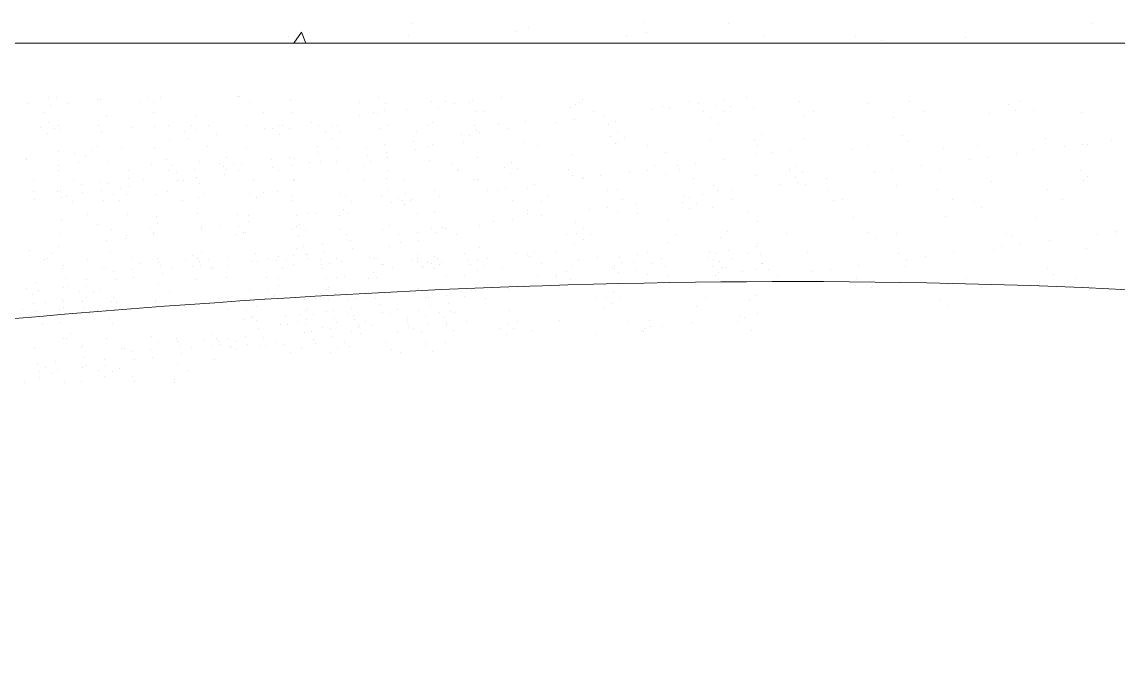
# Model space of a CAD drawing. Header units: millimetres. Extents: x 3165 to 3759, y 1184 to 1604.
# Drawn here: x 3398.62 to 3429.65, y 1367.19 to 1385.47 of the extents above; entities that cross this region are included whole.
import ezdxf

# ---------------------------------------------------------------- set-up
doc = ezdxf.new("R2010")
doc.units = ezdxf.units.MM
doc.layers.add('1', color=1, linetype='Continuous', lineweight=18, true_color=0xff0000)
doc.layers.add('2', color=2, linetype='Continuous', lineweight=18, true_color=0xffff00)

msp = doc.modelspace()

# ---------------------------------------------------------------- linework, layer by layer
at = {"layer": '1'}
for p, q in [((3409.639, 1385.418), (3409.639, 1385.418)), ((3409.639, 1385.418), (3409.639, 1385.418)), ((3412.968, 1385.296), (3412.968, 1385.296)), ((3412.968, 1385.296), (3412.968, 1385.296)), ((3416.247, 1385.463), (3416.247, 1385.463)), ((3416.247, 1385.463), (3416.247, 1385.463)), ((3418.628, 1385.415), (3418.628, 1385.415)), ((3428.91, 1385.434), (3428.91, 1385.434)), ((3428.91, 1385.434), (3428.91, 1385.434)), ((3406.156, 1385.042), (3406.156, 1385.042)), ((3406.156, 1385.042), (3406.156, 1385.042)), ((3406.534, 1385.18), (3406.321, 1384.864)), ((3406.534, 1385.18), (3406.321, 1384.864)), ((3406.534, 1385.18), (3406.656, 1384.864)), ((3406.534, 1385.18), (3406.656, 1384.864)), ((3409.551, 1385.08), (3409.551, 1385.08)), ((3409.551, 1385.08), (3409.551, 1385.08)), ((3412.609, 1385.204), (3412.609, 1385.204)), ((3412.609, 1385.204), (3412.609, 1385.204)), ((3415.737, 1385.087), (3415.737, 1385.087)), ((3415.737, 1385.087), (3415.737, 1385.087)), ((3416.297, 1385.174), (3416.297, 1385.174)), ((3416.297, 1385.174), (3416.297, 1385.174)), ((3419.626, 1385.053), (3419.626, 1385.053)), ((3419.626, 1385.053), (3419.626, 1385.053)), ((3422.214, 1385.05), (3422.214, 1385.05)), ((3422.214, 1385.05), (3422.214, 1385.05)), ((3422.955, 1384.931), (3422.955, 1384.931)), ((3422.955, 1384.931), (3422.955, 1384.931)), ((3425.324, 1385.025), (3425.324, 1385.025)), ((3379.36, 1384.864), (3444.942, 1384.864)), ((3379.36, 1384.864), (3480.84, 1384.864))]:
    msp.add_line(p, q, dxfattribs=at)
at = {"layer": '2'}
for p, q in [((3404.722, 1383.349), (3404.722, 1383.349)), ((3404.769, 1383.347), (3404.769, 1383.347)), ((3398.82, 1383.166), (3398.82, 1383.166)), ((3399.371, 1383.318), (3399.371, 1383.318)), ((3399.419, 1383.092), (3399.419, 1383.092)), ((3399.594, 1383.326), (3399.594, 1383.326)), ((3399.94, 1383.161), (3399.94, 1383.161)), ((3400.753, 1383.268), (3400.753, 1383.268)), ((3400.845, 1383.269), (3400.845, 1383.269)), ((3401.935, 1383.172), (3401.935, 1383.172)), ((3402.166, 1383.34), (3402.166, 1383.34)), ((3402.35, 1383.171), (3402.35, 1383.171)), ((3402.549, 1383.323), (3402.549, 1383.323)), ((3405.049, 1383.178), (3405.049, 1383.178)), ((3406.226, 1383.252), (3406.226, 1383.252)), ((3408.163, 1383.183), (3408.163, 1383.183)), ((3408.723, 1383.315), (3408.723, 1383.315)), ((3408.907, 1383.146), (3408.907, 1383.146)), ((3410.228, 1383.217), (3410.228, 1383.217)), ((3410.412, 1383.049), (3410.412, 1383.049)), ((3410.611, 1383.2), (3410.611, 1383.2)), ((3410.864, 1383.16), (3410.864, 1383.16)), ((3411.277, 1383.189), (3411.277, 1383.189)), ((3411.384, 1383.228), (3411.384, 1383.228)), ((3412.197, 1383.335), (3412.197, 1383.335)), ((3414.288, 1383.129), (3414.288, 1383.129)), ((3414.391, 1383.194), (3414.391, 1383.194)), ((3414.487, 1383.281), (3414.487, 1383.281)), ((3416.767, 1383.064), (3416.767, 1383.064)), ((3416.964, 1383.045), (3416.964, 1383.045)), ((3417.505, 1383.2), (3417.505, 1383.2)), ((3417.777, 1383.152), (3417.777, 1383.152)), ((3418.289, 1383.095), (3418.289, 1383.095)), ((3418.488, 1383.247), (3418.488, 1383.247)), ((3418.673, 1383.078), (3418.673, 1383.078)), ((3419.135, 1383.331), (3419.135, 1383.331)), ((3419.325, 1383.051), (3419.325, 1383.051)), ((3420.619, 1383.206), (3420.619, 1383.206)), ((3422.549, 1383.158), (3422.549, 1383.158)), ((3423.734, 1383.211), (3423.734, 1383.211)), ((3426.55, 1383.124), (3426.55, 1383.124)), ((3426.848, 1383.217), (3426.848, 1383.217)), ((3399.242, 1382.898), (3399.242, 1382.898)), ((3401.014, 1382.827), (3401.014, 1382.827)), ((3402.356, 1382.903), (3402.356, 1382.903)), ((3403.572, 1382.815), (3403.572, 1382.815)), ((3405.47, 1382.909), (3405.47, 1382.909)), ((3406.273, 1382.912), (3406.273, 1382.912)), ((3408.172, 1382.805), (3408.172, 1382.805)), ((3408.585, 1382.915), (3408.585, 1382.915)), ((3408.693, 1382.874), (3408.693, 1382.874)), ((3408.89, 1382.945), (3408.89, 1382.945)), ((3409.506, 1382.981), (3409.506, 1382.981)), ((3411.448, 1382.933), (3411.448, 1382.933)), ((3411.699, 1382.92), (3411.699, 1382.92)), ((3414.149, 1383.03), (3414.149, 1383.03)), ((3414.813, 1382.926), (3414.813, 1382.926)), ((3415.085, 1382.798), (3415.085, 1382.798)), ((3416.444, 1382.976), (3416.444, 1382.976)), ((3417.927, 1382.932), (3417.927, 1382.932)), ((3418.125, 1382.746), (3418.125, 1382.746)), ((3418.474, 1382.926), (3418.474, 1382.926)), ((3420.743, 1382.779), (3420.743, 1382.779)), ((3421.041, 1382.937), (3421.041, 1382.937)), ((3423.301, 1382.767), (3423.301, 1382.767)), ((3424.155, 1382.943), (3424.155, 1382.943)), ((3426.002, 1382.864), (3426.002, 1382.864)), ((3426.735, 1382.955), (3426.735, 1382.955)), ((3427.269, 1382.948), (3427.269, 1382.948)), ((3428.619, 1382.897), (3428.619, 1382.897)), ((3399.159, 1382.463), (3399.159, 1382.463)), ((3399.359, 1382.614), (3399.359, 1382.614)), ((3399.543, 1382.446), (3399.543, 1382.446)), ((3399.668, 1382.528), (3399.668, 1382.528)), ((3400.794, 1382.519), (3400.794, 1382.519)), ((3401.715, 1382.472), (3401.715, 1382.472)), ((3402.372, 1382.509), (3402.372, 1382.509)), ((3402.782, 1382.533), (3402.782, 1382.533)), ((3403.419, 1382.526), (3403.419, 1382.526)), ((3403.563, 1382.422), (3403.563, 1382.422)), ((3403.908, 1382.525), (3403.908, 1382.525)), ((3404.989, 1382.542), (3404.989, 1382.542)), ((3405.48, 1382.451), (3405.48, 1382.451)), ((3405.717, 1382.437), (3405.717, 1382.437)), ((3405.896, 1382.539), (3405.896, 1382.539)), ((3406.001, 1382.52), (3406.001, 1382.52)), ((3406.181, 1382.455), (3406.181, 1382.455)), ((3406.814, 1382.627), (3406.814, 1382.627)), ((3407.022, 1382.53), (3407.022, 1382.53)), ((3407.42, 1382.492), (3407.42, 1382.492)), ((3407.548, 1382.53), (3407.548, 1382.53)), ((3408.739, 1382.443), (3408.739, 1382.443)), ((3409.01, 1382.545), (3409.01, 1382.545)), ((3410.136, 1382.536), (3410.136, 1382.536)), ((3410.248, 1382.627), (3410.248, 1382.627)), ((3411.44, 1382.54), (3411.44, 1382.54)), ((3412.125, 1382.55), (3412.125, 1382.55)), ((3412.394, 1382.443), (3412.394, 1382.443)), ((3412.866, 1382.66), (3412.866, 1382.66)), ((3413.752, 1382.622), (3413.752, 1382.622)), ((3414.272, 1382.69), (3414.272, 1382.69)), ((3415.239, 1382.556), (3415.239, 1382.556)), ((3415.424, 1382.648), (3415.424, 1382.648)), ((3418.353, 1382.562), (3418.353, 1382.562)), ((3399.344, 1382.294), (3399.344, 1382.294)), ((3399.671, 1382.411), (3399.671, 1382.411)), ((3400.862, 1382.324), (3400.862, 1382.324)), ((3403.22, 1382.374), (3403.22, 1382.374)), ((3403.309, 1382.165), (3403.309, 1382.165)), ((3404.122, 1382.272), (3404.122, 1382.272)), ((3405.901, 1382.269), (3405.901, 1382.269)), ((3407.221, 1382.34), (3407.221, 1382.34)), ((3407.406, 1382.171), (3407.406, 1382.171)), ((3407.605, 1382.323), (3407.605, 1382.323)), ((3409.777, 1382.349), (3409.777, 1382.349)), ((3411.06, 1382.268), (3411.06, 1382.268)), ((3411.282, 1382.251), (3411.282, 1382.251)), ((3411.481, 1382.403), (3411.481, 1382.403)), ((3411.581, 1382.336), (3411.581, 1382.336)), ((3415.283, 1382.217), (3415.283, 1382.217)), ((3415.482, 1382.369), (3415.482, 1382.369)), ((3415.667, 1382.2), (3415.667, 1382.2)), ((3418.119, 1382.126), (3418.119, 1382.126)), ((3419.344, 1382.129), (3419.344, 1382.129)), ((3419.543, 1382.28), (3419.543, 1382.28)), ((3420.737, 1382.159), (3420.737, 1382.159)), ((3423.544, 1382.246), (3423.544, 1382.246)), ((3427.605, 1382.158), (3427.605, 1382.158)), ((3399.665, 1381.792), (3399.665, 1381.792)), ((3400.617, 1381.811), (3400.617, 1381.811)), ((3400.76, 1381.93), (3400.76, 1381.93)), ((3401.43, 1381.918), (3401.43, 1381.918)), ((3402.366, 1381.889), (3402.366, 1381.889)), ((3402.789, 1382.097), (3402.789, 1382.097)), ((3403.874, 1381.936), (3403.874, 1381.936)), ((3404.983, 1381.923), (3404.983, 1381.923)), ((3406.988, 1381.942), (3406.988, 1381.942)), ((3407.541, 1381.91), (3407.541, 1381.91)), ((3408.368, 1381.913), (3408.368, 1381.913)), ((3408.889, 1381.982), (3408.889, 1381.982)), ((3409.702, 1382.089), (3409.702, 1382.089)), ((3409.75, 1381.863), (3409.75, 1381.863)), ((3410.103, 1381.947), (3410.103, 1381.947)), ((3410.242, 1382.008), (3410.242, 1382.008)), ((3411.108, 1382.042), (3411.108, 1382.042)), ((3412.86, 1382.041), (3412.86, 1382.041)), ((3413.217, 1381.953), (3413.217, 1381.953)), ((3415.418, 1382.029), (3415.418, 1382.029)), ((3415.468, 1382.048), (3415.468, 1382.048)), ((3416.331, 1381.959), (3416.331, 1381.959)), ((3419.445, 1381.964), (3419.445, 1381.964)), ((3420.382, 1381.824), (3420.382, 1381.824)), ((3422.095, 1381.841), (3422.095, 1381.841)), ((3422.559, 1381.97), (3422.559, 1381.97)), ((3423.729, 1382.077), (3423.729, 1382.077)), ((3424.712, 1381.875), (3424.712, 1381.875)), ((3425.673, 1381.976), (3425.673, 1381.976)), ((3427.27, 1381.862), (3427.27, 1381.862)), ((3428.133, 1381.926), (3428.133, 1381.926)), ((3428.653, 1381.995), (3428.653, 1381.995)), ((3428.787, 1381.981), (3428.787, 1381.981)), ((3429.466, 1382.102), (3429.466, 1382.102)), ((3398.709, 1381.594), (3398.709, 1381.594)), ((3398.739, 1381.563), (3398.739, 1381.563)), ((3400.097, 1381.742), (3400.097, 1381.742)), ((3400.214, 1381.496), (3400.214, 1381.496)), ((3400.413, 1381.648), (3400.413, 1381.648)), ((3401.083, 1381.519), (3401.083, 1381.519)), ((3402.711, 1381.56), (3402.711, 1381.56)), ((3403.641, 1381.507), (3403.641, 1381.507)), ((3404.414, 1381.614), (3404.414, 1381.614)), ((3405.676, 1381.559), (3405.676, 1381.559)), ((3406.197, 1381.627), (3406.197, 1381.627)), ((3406.342, 1381.604), (3406.342, 1381.604)), ((3407.01, 1381.734), (3407.01, 1381.734)), ((3407.058, 1381.509), (3407.058, 1381.509)), ((3407.533, 1381.518), (3407.533, 1381.518)), ((3408.416, 1381.688), (3408.416, 1381.688)), ((3408.475, 1381.526), (3408.475, 1381.526)), ((3408.937, 1381.756), (3408.937, 1381.756)), ((3408.959, 1381.638), (3408.959, 1381.638)), ((3410.151, 1381.551), (3410.151, 1381.551)), ((3411.517, 1381.626), (3411.517, 1381.626)), ((3412.476, 1381.491), (3412.476, 1381.491)), ((3414.218, 1381.723), (3414.218, 1381.723)), ((3416.836, 1381.756), (3416.836, 1381.756)), ((3418.503, 1381.576), (3418.503, 1381.576)), ((3419.394, 1381.744), (3419.394, 1381.744)), ((3419.861, 1381.755), (3419.861, 1381.755)), ((3425.441, 1381.572), (3425.441, 1381.572)), ((3425.961, 1381.64), (3425.961, 1381.64)), ((3426.774, 1381.747), (3426.774, 1381.747)), ((3399.657, 1381.399), (3399.657, 1381.399)), ((3399.662, 1381.251), (3399.662, 1381.251)), ((3401.65, 1381.265), (3401.65, 1381.265)), ((3402.274, 1381.432), (3402.274, 1381.432)), ((3402.776, 1381.256), (3402.776, 1381.256)), ((3402.895, 1381.391), (3402.895, 1381.391)), ((3402.985, 1381.204), (3402.985, 1381.204)), ((3403.505, 1381.273), (3403.505, 1381.273)), ((3404.215, 1381.462), (3404.215, 1381.462)), ((3404.318, 1381.38), (3404.318, 1381.38)), ((3404.4, 1381.293), (3404.4, 1381.293)), ((3404.599, 1381.445), (3404.599, 1381.445)), ((3404.764, 1381.271), (3404.764, 1381.271)), ((3404.832, 1381.42), (3404.832, 1381.42)), ((3405.725, 1381.333), (3405.725, 1381.333)), ((3405.89, 1381.262), (3405.89, 1381.262)), ((3406.245, 1381.402), (3406.245, 1381.402)), ((3406.771, 1381.471), (3406.771, 1381.471)), ((3407.878, 1381.276), (3407.878, 1381.276)), ((3408.276, 1381.374), (3408.276, 1381.374)), ((3409.004, 1381.268), (3409.004, 1381.268)), ((3410.773, 1381.437), (3410.773, 1381.437)), ((3410.957, 1381.268), (3410.957, 1381.268)), ((3410.992, 1381.282), (3410.992, 1381.282)), ((3412.277, 1381.339), (3412.277, 1381.339)), ((3412.661, 1381.322), (3412.661, 1381.322)), ((3414.106, 1381.288), (3414.106, 1381.288)), ((3415.811, 1381.222), (3415.811, 1381.222)), ((3416.338, 1381.251), (3416.338, 1381.251)), ((3416.537, 1381.403), (3416.537, 1381.403)), ((3417.169, 1381.401), (3417.169, 1381.401)), ((3417.221, 1381.293), (3417.221, 1381.293)), ((3417.69, 1381.469), (3417.69, 1381.469)), ((3420.335, 1381.299), (3420.335, 1381.299)), ((3420.339, 1381.217), (3420.339, 1381.217)), ((3420.538, 1381.368), (3420.538, 1381.368)), ((3420.722, 1381.2), (3420.722, 1381.2)), ((3422.749, 1381.217), (3422.749, 1381.217)), ((3423.27, 1381.286), (3423.27, 1381.286)), ((3424.083, 1381.393), (3424.083, 1381.393)), ((3424.599, 1381.28), (3424.599, 1381.28)), ((3428.6, 1381.246), (3428.6, 1381.246)), ((3398.957, 1380.991), (3398.957, 1380.991)), ((3400.084, 1380.982), (3400.084, 1380.982)), ((3400.813, 1380.919), (3400.813, 1380.919)), ((3401.077, 1380.9), (3401.077, 1380.9)), ((3401.626, 1381.026), (3401.626, 1381.026)), ((3402.072, 1380.996), (3402.072, 1380.996)), ((3403.033, 1380.979), (3403.033, 1380.979)), ((3403.198, 1380.988), (3403.198, 1380.988)), ((3403.553, 1381.047), (3403.553, 1381.047)), ((3403.635, 1380.888), (3403.635, 1380.888)), ((3404.366, 1381.154), (3404.366, 1381.154)), ((3405.186, 1381.002), (3405.186, 1381.002)), ((3406.312, 1380.993), (3406.312, 1380.993)), ((3406.336, 1380.985), (3406.336, 1380.985)), ((3408.3, 1381.008), (3408.3, 1381.008)), ((3408.953, 1381.018), (3408.953, 1381.018)), ((3409.426, 1380.999), (3409.426, 1380.999)), ((3411.414, 1381.013), (3411.414, 1381.013)), ((3411.511, 1381.006), (3411.511, 1381.006)), ((3412.461, 1381.17), (3412.461, 1381.17)), ((3413.119, 1380.868), (3413.119, 1380.868)), ((3414.212, 1381.103), (3414.212, 1381.103)), ((3414.478, 1381.046), (3414.478, 1381.046)), ((3414.528, 1381.019), (3414.528, 1381.019)), ((3414.998, 1381.115), (3414.998, 1381.115)), ((3416.83, 1381.137), (3416.83, 1381.137)), ((3417.642, 1381.025), (3417.642, 1381.025)), ((3419.388, 1381.125), (3419.388, 1381.125)), ((3420.057, 1380.863), (3420.057, 1380.863)), ((3420.523, 1381.048), (3420.523, 1381.048)), ((3420.578, 1380.931), (3420.578, 1380.931)), ((3421.391, 1381.038), (3421.391, 1381.038)), ((3426.065, 1380.937), (3426.065, 1380.937)), ((3428.682, 1380.971), (3428.682, 1380.971)), ((3428.784, 1381.077), (3428.784, 1381.077)), ((3398.935, 1380.671), (3398.935, 1380.671)), ((3399.628, 1380.662), (3399.628, 1380.662)), ((3399.705, 1380.682), (3399.705, 1380.682)), ((3400.293, 1380.85), (3400.293, 1380.85)), ((3400.341, 1380.624), (3400.341, 1380.624)), ((3400.862, 1380.693), (3400.862, 1380.693)), ((3401.209, 1380.584), (3401.209, 1380.584)), ((3401.408, 1380.736), (3401.408, 1380.736)), ((3401.593, 1380.567), (3401.593, 1380.567)), ((3401.675, 1380.8), (3401.675, 1380.8)), ((3402.435, 1380.582), (3402.435, 1380.582)), ((3402.742, 1380.668), (3402.742, 1380.668)), ((3403.765, 1380.594), (3403.765, 1380.594)), ((3405.052, 1380.615), (3405.052, 1380.615)), ((3405.469, 1380.648), (3405.469, 1380.648)), ((3405.856, 1380.673), (3405.856, 1380.673)), ((3407.611, 1380.603), (3407.611, 1380.603)), ((3407.767, 1380.559), (3407.767, 1380.559)), ((3408.97, 1380.679), (3408.97, 1380.679)), ((3409.47, 1380.614), (3409.47, 1380.614)), ((3410.311, 1380.7), (3410.311, 1380.7)), ((3411.786, 1380.692), (3411.786, 1380.692)), ((3412.085, 1380.685), (3412.085, 1380.685)), ((3412.306, 1380.761), (3412.306, 1380.761)), ((3412.929, 1380.734), (3412.929, 1380.734)), ((3415.199, 1380.69), (3415.199, 1380.69)), ((3415.487, 1380.721), (3415.487, 1380.721)), ((3417.886, 1380.577), (3417.886, 1380.577)), ((3418.188, 1380.819), (3418.188, 1380.819)), ((3418.313, 1380.696), (3418.313, 1380.696)), ((3418.699, 1380.684), (3418.699, 1380.684)), ((3420.806, 1380.852), (3420.806, 1380.852)), ((3421.427, 1380.702), (3421.427, 1380.702)), ((3423.364, 1380.84), (3423.364, 1380.84)), ((3424.541, 1380.707), (3424.541, 1380.707)), ((3427.655, 1380.713), (3427.655, 1380.713)), ((3398.983, 1380.446), (3398.983, 1380.446)), ((3399.734, 1380.485), (3399.734, 1380.485)), ((3399.889, 1380.513), (3399.889, 1380.513)), ((3400.05, 1380.393), (3400.05, 1380.393)), ((3400.925, 1380.398), (3400.925, 1380.398)), ((3401.393, 1380.416), (3401.393, 1380.416)), ((3403.164, 1380.399), (3403.164, 1380.399)), ((3403.626, 1380.495), (3403.626, 1380.495)), ((3405.27, 1380.496), (3405.27, 1380.496)), ((3406.244, 1380.528), (3406.244, 1380.528)), ((3406.278, 1380.405), (3406.278, 1380.405)), ((3407.951, 1380.39), (3407.951, 1380.39)), ((3408.802, 1380.516), (3408.802, 1380.516)), ((3409.094, 1380.338), (3409.094, 1380.338)), ((3409.271, 1380.462), (3409.271, 1380.462)), ((3409.392, 1380.41), (3409.392, 1380.41)), ((3409.455, 1380.293), (3409.455, 1380.293)), ((3409.615, 1380.406), (3409.615, 1380.406)), ((3409.654, 1380.445), (3409.654, 1380.445)), ((3410.428, 1380.513), (3410.428, 1380.513)), ((3412.506, 1380.416), (3412.506, 1380.416)), ((3413.331, 1380.373), (3413.331, 1380.373)), ((3413.531, 1380.525), (3413.531, 1380.525)), ((3415.62, 1380.422), (3415.62, 1380.422)), ((3416.007, 1380.33), (3416.007, 1380.33)), ((3417.333, 1380.339), (3417.333, 1380.339)), ((3417.366, 1380.509), (3417.366, 1380.509)), ((3417.532, 1380.491), (3417.532, 1380.491)), ((3417.716, 1380.322), (3417.716, 1380.322)), ((3418.735, 1380.427), (3418.735, 1380.427)), ((3421.592, 1380.402), (3421.592, 1380.402)), ((3421.849, 1380.433), (3421.849, 1380.433)), ((3424.963, 1380.439), (3424.963, 1380.439)), ((3425.594, 1380.368), (3425.594, 1380.368)), ((3428.077, 1380.444), (3428.077, 1380.444)), ((3400.476, 1380.023), (3400.476, 1380.023)), ((3401.602, 1380.015), (3401.602, 1380.015)), ((3402.429, 1379.962), (3402.429, 1379.962)), ((3403.59, 1380.029), (3403.59, 1380.029)), ((3404.716, 1380.02), (3404.716, 1380.02)), ((3405.046, 1379.996), (3405.046, 1379.996)), ((3406.402, 1379.983), (3406.402, 1379.983)), ((3406.704, 1380.035), (3406.704, 1380.035)), ((3406.923, 1380.052), (3406.923, 1380.052)), ((3407.604, 1379.983), (3407.604, 1379.983)), ((3407.736, 1380.159), (3407.736, 1380.159)), ((3407.83, 1380.026), (3407.83, 1380.026)), ((3409.818, 1380.04), (3409.818, 1380.04)), ((3410.305, 1380.081), (3410.305, 1380.081)), ((3412.923, 1380.114), (3412.923, 1380.114)), ((3412.932, 1380.046), (3412.932, 1380.046)), ((3413.316, 1379.975), (3413.316, 1379.975)), ((3414.674, 1380.154), (3414.674, 1380.154)), ((3415.194, 1380.223), (3415.194, 1380.223)), ((3415.481, 1380.102), (3415.481, 1380.102)), ((3416.046, 1380.052), (3416.046, 1380.052)), ((3417.517, 1380.17), (3417.517, 1380.17)), ((3418.182, 1380.199), (3418.182, 1380.199)), ((3419.16, 1380.057), (3419.16, 1380.057)), ((3424.775, 1379.948), (3424.775, 1379.948)), ((3425.778, 1380.199), (3425.778, 1380.199)), ((3427.333, 1379.936), (3427.333, 1379.936)), ((3399.728, 1379.865), (3399.728, 1379.865)), ((3400.759, 1379.716), (3400.759, 1379.716)), ((3402.463, 1379.77), (3402.463, 1379.77)), ((3403.711, 1379.629), (3403.711, 1379.629)), ((3404.231, 1379.697), (3404.231, 1379.697)), ((3404.76, 1379.682), (3404.76, 1379.682)), ((3405.044, 1379.804), (3405.044, 1379.804)), ((3406.405, 1379.678), (3406.405, 1379.678)), ((3406.464, 1379.736), (3406.464, 1379.736)), ((3409.022, 1379.711), (3409.022, 1379.711)), ((3410.214, 1379.624), (3410.214, 1379.624)), ((3410.524, 1379.647), (3410.524, 1379.647)), ((3410.624, 1379.621), (3410.624, 1379.621)), ((3411.58, 1379.699), (3411.58, 1379.699)), ((3411.982, 1379.8), (3411.982, 1379.8)), ((3412.503, 1379.868), (3412.503, 1379.868)), ((3414.281, 1379.796), (3414.281, 1379.796)), ((3416.899, 1379.829), (3416.899, 1379.829)), ((3419.457, 1379.817), (3419.457, 1379.817)), ((3422.158, 1379.914), (3422.158, 1379.914)), ((3399.72, 1379.472), (3399.72, 1379.472)), ((3401.146, 1379.593), (3401.146, 1379.593)), ((3401.539, 1379.343), (3401.539, 1379.343)), ((3401.568, 1379.426), (3401.568, 1379.426)), ((3402.263, 1379.618), (3402.263, 1379.618)), ((3402.337, 1379.506), (3402.337, 1379.506)), ((3402.352, 1379.45), (3402.352, 1379.45)), ((3403.704, 1379.58), (3403.704, 1379.58)), ((3404.682, 1379.432), (3404.682, 1379.432)), ((3404.895, 1379.493), (3404.895, 1379.493)), ((3404.945, 1379.513), (3404.945, 1379.513)), ((3406.265, 1379.584), (3406.265, 1379.584)), ((3406.449, 1379.415), (3406.449, 1379.415)), ((3406.648, 1379.567), (3406.648, 1379.567)), ((3407.596, 1379.591), (3407.596, 1379.591)), ((3407.796, 1379.438), (3407.796, 1379.438)), ((3408.821, 1379.593), (3408.821, 1379.593)), ((3409.29, 1379.445), (3409.29, 1379.445)), ((3409.811, 1379.514), (3409.811, 1379.514)), ((3410.325, 1379.496), (3410.325, 1379.496)), ((3410.91, 1379.443), (3410.91, 1379.443)), ((3414.024, 1379.449), (3414.024, 1379.449)), ((3414.327, 1379.461), (3414.327, 1379.461)), ((3414.526, 1379.613), (3414.526, 1379.613)), ((3414.71, 1379.444), (3414.71, 1379.444)), ((3417.139, 1379.455), (3417.139, 1379.455)), ((3418.387, 1379.373), (3418.387, 1379.373)), ((3418.586, 1379.525), (3418.586, 1379.525)), ((3420.253, 1379.46), (3420.253, 1379.46)), ((3422.588, 1379.49), (3422.588, 1379.49)), ((3422.772, 1379.321), (3422.772, 1379.321)), ((3423.367, 1379.466), (3423.367, 1379.466)), ((3426.481, 1379.472), (3426.481, 1379.472)), ((3426.648, 1379.402), (3426.648, 1379.402)), ((3429.055, 1379.458), (3429.055, 1379.458)), ((3429.575, 1379.527), (3429.575, 1379.527)), ((3429.595, 1379.477), (3429.595, 1379.477)), ((3399.66, 1379.096), (3399.66, 1379.096)), ((3401.019, 1379.275), (3401.019, 1379.275)), ((3406.399, 1379.058), (3406.399, 1379.058)), ((3406.598, 1379.091), (3406.598, 1379.091)), ((3407.119, 1379.16), (3407.119, 1379.16)), ((3407.932, 1379.267), (3407.932, 1379.267)), ((3407.98, 1379.041), (3407.98, 1379.041)), ((3409.016, 1379.092), (3409.016, 1379.092)), ((3409.338, 1379.22), (3409.338, 1379.22)), ((3409.859, 1379.288), (3409.859, 1379.288)), ((3411.574, 1379.079), (3411.574, 1379.079)), ((3414.275, 1379.177), (3414.275, 1379.177)), ((3414.511, 1379.292), (3414.511, 1379.292)), ((3416.893, 1379.21), (3416.893, 1379.21)), ((3418.612, 1379.002), (3418.612, 1379.002)), ((3419.425, 1379.109), (3419.425, 1379.109)), ((3419.451, 1379.198), (3419.451, 1379.198)), ((3426.128, 1379.01), (3426.128, 1379.01)), ((3426.363, 1379.104), (3426.363, 1379.104)), ((3426.883, 1379.172), (3426.883, 1379.172)), ((3427.696, 1379.279), (3427.696, 1379.279)), ((3428.745, 1379.044), (3428.745, 1379.044)), ((3398.848, 1378.989), (3398.848, 1378.989)), ((3399.257, 1378.741), (3399.257, 1378.741)), ((3399.343, 1378.755), (3399.343, 1378.755)), ((3399.456, 1378.893), (3399.456, 1378.893)), ((3400.47, 1378.747), (3400.47, 1378.747)), ((3401.14, 1378.973), (3401.14, 1378.973)), ((3401.754, 1378.804), (3401.754, 1378.804)), ((3402.458, 1378.761), (3402.458, 1378.761)), ((3403.259, 1378.706), (3403.259, 1378.706)), ((3403.458, 1378.858), (3403.458, 1378.858)), ((3403.584, 1378.752), (3403.584, 1378.752)), ((3403.642, 1378.689), (3403.642, 1378.689)), ((3403.698, 1378.961), (3403.698, 1378.961)), ((3403.907, 1378.737), (3403.907, 1378.737)), ((3404.427, 1378.805), (3404.427, 1378.805)), ((3405.24, 1378.912), (3405.24, 1378.912)), ((3405.572, 1378.766), (3405.572, 1378.766)), ((3405.815, 1378.716), (3405.815, 1378.716)), ((3405.888, 1378.816), (3405.888, 1378.816)), ((3406.105, 1378.697), (3406.105, 1378.697)), ((3406.304, 1378.848), (3406.304, 1378.848)), ((3406.647, 1378.865), (3406.647, 1378.865)), ((3406.692, 1378.874), (3406.692, 1378.874)), ((3406.698, 1378.758), (3406.698, 1378.758)), ((3407.079, 1378.729), (3407.079, 1378.729)), ((3407.167, 1378.934), (3407.167, 1378.934)), ((3407.518, 1378.77), (3407.518, 1378.77)), ((3408.446, 1378.803), (3408.446, 1378.803)), ((3408.602, 1378.76), (3408.602, 1378.76)), ((3408.686, 1378.772), (3408.686, 1378.772)), ((3409.637, 1378.717), (3409.637, 1378.717)), ((3409.806, 1378.88), (3409.806, 1378.88)), ((3409.812, 1378.763), (3409.812, 1378.763)), ((3410.305, 1378.814), (3410.305, 1378.814)), ((3410.374, 1378.773), (3410.374, 1378.773)), ((3411.147, 1378.901), (3411.147, 1378.901)), ((3411.263, 1378.714), (3411.263, 1378.714)), ((3411.52, 1378.735), (3411.52, 1378.735)), ((3411.8, 1378.778), (3411.8, 1378.778)), ((3412.621, 1378.893), (3412.621, 1378.893)), ((3412.92, 1378.885), (3412.92, 1378.885)), ((3412.992, 1378.807), (3412.992, 1378.807)), ((3413.142, 1378.961), (3413.142, 1378.961)), ((3413.764, 1378.934), (3413.764, 1378.934)), ((3414.366, 1378.726), (3414.366, 1378.726)), ((3414.914, 1378.783), (3414.914, 1378.783)), ((3415.55, 1378.795), (3415.55, 1378.795)), ((3416.034, 1378.891), (3416.034, 1378.891)), ((3416.322, 1378.922), (3416.322, 1378.922)), ((3416.733, 1378.754), (3416.733, 1378.754)), ((3418.028, 1378.789), (3418.028, 1378.789)), ((3418.091, 1378.933), (3418.091, 1378.933)), ((3418.201, 1378.709), (3418.201, 1378.709)), ((3418.251, 1378.892), (3418.251, 1378.892)), ((3418.367, 1378.691), (3418.367, 1378.691)), ((3418.721, 1378.778), (3418.721, 1378.778)), ((3419.148, 1378.897), (3419.148, 1378.897)), ((3419.534, 1378.885), (3419.534, 1378.885)), ((3420.869, 1378.925), (3420.869, 1378.925)), ((3423.427, 1378.913), (3423.427, 1378.913)), ((3423.671, 1378.75), (3423.671, 1378.75)), ((3424.192, 1378.818), (3424.192, 1378.818)), ((3425.005, 1378.925), (3425.005, 1378.925)), ((3399.765, 1378.486), (3399.765, 1378.486)), ((3399.797, 1378.558), (3399.797, 1378.558)), ((3400.891, 1378.478), (3400.891, 1378.478)), ((3400.988, 1378.471), (3400.988, 1378.471)), ((3401.215, 1378.382), (3401.215, 1378.382)), ((3401.735, 1378.451), (3401.735, 1378.451)), ((3401.939, 1378.635), (3401.939, 1378.635)), ((3402.498, 1378.655), (3402.498, 1378.655)), ((3402.548, 1378.558), (3402.548, 1378.558)), ((3402.879, 1378.492), (3402.879, 1378.492)), ((3403.443, 1378.537), (3403.443, 1378.537)), ((3403.689, 1378.568), (3403.689, 1378.568)), ((3403.955, 1378.511), (3403.955, 1378.511)), ((3404.005, 1378.484), (3404.005, 1378.484)), ((3404.475, 1378.58), (3404.475, 1378.58)), ((3405.115, 1378.688), (3405.115, 1378.688)), ((3405.288, 1378.687), (3405.288, 1378.687)), ((3405.993, 1378.498), (3405.993, 1378.498)), ((3406.307, 1378.601), (3406.307, 1378.601)), ((3407.113, 1378.605), (3407.113, 1378.605)), ((3407.12, 1378.489), (3407.12, 1378.489)), ((3407.319, 1378.618), (3407.319, 1378.618)), ((3407.673, 1378.676), (3407.673, 1378.676)), ((3408.786, 1378.591), (3408.786, 1378.591)), ((3408.865, 1378.589), (3408.865, 1378.589)), ((3409.108, 1378.503), (3409.108, 1378.503)), ((3409.816, 1378.681), (3409.816, 1378.681)), ((3409.929, 1378.538), (3409.929, 1378.538)), ((3410.001, 1378.512), (3410.001, 1378.512)), ((3410.106, 1378.662), (3410.106, 1378.662)), ((3410.227, 1378.611), (3410.227, 1378.611)), ((3410.291, 1378.493), (3410.291, 1378.493)), ((3410.45, 1378.607), (3410.45, 1378.607)), ((3410.49, 1378.645), (3410.49, 1378.645)), ((3411.321, 1378.583), (3411.321, 1378.583)), ((3411.505, 1378.415), (3411.505, 1378.415)), ((3411.704, 1378.567), (3411.704, 1378.567)), ((3412.222, 1378.509), (3412.222, 1378.509)), ((3413.342, 1378.617), (3413.342, 1378.617)), ((3414.041, 1378.4), (3414.041, 1378.4)), ((3414.167, 1378.574), (3414.167, 1378.574)), ((3415.336, 1378.515), (3415.336, 1378.515)), ((3415.381, 1378.495), (3415.381, 1378.495)), ((3415.4, 1378.579), (3415.4, 1378.579)), ((3415.58, 1378.647), (3415.58, 1378.647)), ((3415.92, 1378.647), (3415.92, 1378.647)), ((3416.03, 1378.423), (3416.03, 1378.423)), ((3416.456, 1378.622), (3416.456, 1378.622)), ((3416.843, 1378.53), (3416.843, 1378.53)), ((3418.168, 1378.539), (3418.168, 1378.539)), ((3418.45, 1378.52), (3418.45, 1378.52)), ((3418.552, 1378.522), (3418.552, 1378.522)), ((3419.017, 1378.4), (3419.017, 1378.4)), ((3419.383, 1378.461), (3419.383, 1378.461)), ((3419.57, 1378.628), (3419.57, 1378.628)), ((3419.582, 1378.613), (3419.582, 1378.613)), ((3419.766, 1378.444), (3419.766, 1378.444)), ((3420.979, 1378.395), (3420.979, 1378.395)), ((3421.5, 1378.464), (3421.5, 1378.464)), ((3422.313, 1378.571), (3422.313, 1378.571)), ((3423.642, 1378.524), (3423.642, 1378.524)), ((3427.643, 1378.49), (3427.643, 1378.49)), ((3399.044, 1378.096), (3399.044, 1378.096)), ((3399.857, 1378.203), (3399.857, 1378.203)), ((3400.436, 1378.158), (3400.436, 1378.158)), ((3401.263, 1378.157), (3401.263, 1378.157)), ((3401.784, 1378.225), (3401.784, 1378.225)), ((3402.597, 1378.332), (3402.597, 1378.332)), ((3403.55, 1378.164), (3403.55, 1378.164)), ((3404.425, 1378.23), (3404.425, 1378.23)), ((3405.551, 1378.221), (3405.551, 1378.221)), ((3405.882, 1378.196), (3405.882, 1378.196)), ((3407.238, 1378.184), (3407.238, 1378.184)), ((3407.539, 1378.235), (3407.539, 1378.235)), ((3407.758, 1378.252), (3407.758, 1378.252)), ((3408.44, 1378.184), (3408.44, 1378.184)), ((3408.571, 1378.359), (3408.571, 1378.359)), ((3408.665, 1378.227), (3408.665, 1378.227)), ((3410.653, 1378.241), (3410.653, 1378.241)), ((3411.141, 1378.281), (3411.141, 1378.281)), ((3413.228, 1378.293), (3413.228, 1378.293)), ((3413.338, 1378.069), (3413.338, 1378.069)), ((3413.758, 1378.315), (3413.758, 1378.315)), ((3413.767, 1378.247), (3413.767, 1378.247)), ((3414.151, 1378.176), (3414.151, 1378.176)), ((3415.509, 1378.355), (3415.509, 1378.355)), ((3416.316, 1378.302), (3416.316, 1378.302)), ((3416.882, 1378.252), (3416.882, 1378.252)), ((3418.245, 1378.272), (3418.245, 1378.272)), ((3418.353, 1378.37), (3418.353, 1378.37)), ((3419.996, 1378.258), (3419.996, 1378.258)), ((3422.235, 1378.198), (3422.235, 1378.198)), ((3425.349, 1378.203), (3425.349, 1378.203)), ((3427.828, 1378.321), (3427.828, 1378.321)), ((3428.463, 1378.209), (3428.463, 1378.209)), ((3398.748, 1377.926), (3398.748, 1377.926)), ((3399.092, 1377.871), (3399.092, 1377.871)), ((3399.791, 1377.938), (3399.791, 1377.938)), ((3399.905, 1377.978), (3399.905, 1377.978)), ((3400.253, 1377.829), (3400.253, 1377.829)), ((3400.452, 1377.981), (3400.452, 1377.981)), ((3400.636, 1377.812), (3400.636, 1377.812)), ((3400.857, 1377.889), (3400.857, 1377.889)), ((3402.492, 1378.036), (3402.492, 1378.036)), ((3402.809, 1377.838), (3402.809, 1377.838)), ((3405.066, 1377.898), (3405.066, 1377.898)), ((3405.596, 1377.882), (3405.596, 1377.882)), ((3405.879, 1378.005), (3405.879, 1378.005)), ((3407.1, 1377.784), (3407.1, 1377.784)), ((3407.24, 1377.878), (3407.24, 1377.878)), ((3407.299, 1377.936), (3407.299, 1377.936)), ((3407.484, 1377.768), (3407.484, 1377.768)), ((3408.431, 1377.791), (3408.431, 1377.791)), ((3409.656, 1377.794), (3409.656, 1377.794)), ((3409.858, 1377.912), (3409.858, 1377.912)), ((3411.049, 1377.825), (3411.049, 1377.825)), ((3411.36, 1377.848), (3411.36, 1377.848)), ((3411.459, 1377.822), (3411.459, 1377.822)), ((3412.416, 1377.899), (3412.416, 1377.899)), ((3412.817, 1378), (3412.817, 1378)), ((3415.117, 1377.997), (3415.117, 1377.997)), ((3415.361, 1377.814), (3415.361, 1377.814)), ((3417.734, 1378.03), (3417.734, 1378.03)), ((3422.221, 1377.988), (3422.221, 1377.988)), ((3422.656, 1377.929), (3422.656, 1377.929)), ((3424.838, 1378.021), (3424.838, 1378.021)), ((3425.77, 1377.935), (3425.77, 1377.935)), ((3427.396, 1378.009), (3427.396, 1378.009)), ((3428.885, 1377.94), (3428.885, 1377.94)), ((3398.933, 1377.757), (3398.933, 1377.757)), ((3398.944, 1377.49), (3398.944, 1377.49)), ((3399.295, 1377.505), (3399.295, 1377.505)), ((3399.757, 1377.597), (3399.757, 1377.597)), ((3399.783, 1377.545), (3399.783, 1377.545)), ((3400.336, 1377.551), (3400.336, 1377.551)), ((3400.437, 1377.66), (3400.437, 1377.66)), ((3401.163, 1377.55), (3401.163, 1377.55)), ((3401.209, 1377.666), (3401.209, 1377.666)), ((3401.283, 1377.519), (3401.283, 1377.519)), ((3402.4, 1377.579), (3402.4, 1377.579)), ((3402.409, 1377.511), (3402.409, 1377.511)), ((3404.946, 1377.628), (3404.946, 1377.628)), ((3405.277, 1377.603), (3405.277, 1377.603)), ((3405.517, 1377.633), (3405.517, 1377.633)), ((3405.731, 1377.694), (3405.731, 1377.694)), ((3405.78, 1377.713), (3405.78, 1377.713)), ((3406.633, 1377.591), (3406.633, 1377.591)), ((3406.934, 1377.642), (3406.934, 1377.642)), ((3407.153, 1377.659), (3407.153, 1377.659)), ((3407.285, 1377.616), (3407.285, 1377.616)), ((3407.835, 1377.591), (3407.835, 1377.591)), ((3408.06, 1377.633), (3408.06, 1377.633)), ((3408.631, 1377.638), (3408.631, 1377.638)), ((3408.767, 1377.467), (3408.767, 1377.467)), ((3410.048, 1377.648), (3410.048, 1377.648)), ((3410.126, 1377.646), (3410.126, 1377.646)), ((3410.646, 1377.714), (3410.646, 1377.714)), ((3410.694, 1377.489), (3410.694, 1377.489)), ((3411.161, 1377.696), (3411.161, 1377.696)), ((3411.746, 1377.644), (3411.746, 1377.644)), ((3414.86, 1377.649), (3414.86, 1377.649)), ((3415.162, 1377.662), (3415.162, 1377.662)), ((3415.346, 1377.493), (3415.346, 1377.493)), ((3415.546, 1377.645), (3415.546, 1377.645)), ((3417.974, 1377.655), (3417.974, 1377.655)), ((3419.223, 1377.573), (3419.223, 1377.573)), ((3419.422, 1377.725), (3419.422, 1377.725)), ((3424.637, 1377.612), (3424.637, 1377.612)), ((3398.648, 1377.32), (3398.648, 1377.32)), ((3398.833, 1377.151), (3398.833, 1377.151)), ((3398.992, 1377.264), (3398.992, 1377.264)), ((3399.691, 1377.331), (3399.691, 1377.331)), ((3399.805, 1377.371), (3399.805, 1377.371)), ((3400.153, 1377.222), (3400.153, 1377.222)), ((3400.352, 1377.374), (3400.352, 1377.374)), ((3400.536, 1377.205), (3400.536, 1377.205)), ((3400.758, 1377.283), (3400.758, 1377.283)), ((3404.461, 1377.305), (3404.461, 1377.305)), ((3404.991, 1377.289), (3404.991, 1377.289)), ((3405.274, 1377.412), (3405.274, 1377.412)), ((3406.495, 1377.191), (3406.495, 1377.191)), ((3406.635, 1377.285), (3406.635, 1377.285)), ((3406.694, 1377.343), (3406.694, 1377.343)), ((3406.879, 1377.174), (3406.879, 1377.174)), ((3407.234, 1377.259), (3407.234, 1377.259)), ((3407.434, 1377.292), (3407.434, 1377.292)), ((3407.826, 1377.198), (3407.826, 1377.198)), ((3407.954, 1377.36), (3407.954, 1377.36)), ((3408.815, 1377.242), (3408.815, 1377.242)), ((3409.051, 1377.2), (3409.051, 1377.2)), ((3409.252, 1377.318), (3409.252, 1377.318)), ((3409.851, 1377.292), (3409.851, 1377.292)), ((3410.174, 1377.42), (3410.174, 1377.42)), ((3410.444, 1377.231), (3410.444, 1377.231)), ((3410.755, 1377.255), (3410.755, 1377.255)), ((3410.854, 1377.228), (3410.854, 1377.228)), ((3412.41, 1377.28), (3412.41, 1377.28)), ((3415.11, 1377.377), (3415.11, 1377.377)), ((3417.728, 1377.411), (3417.728, 1377.411)), ((3419.447, 1377.202), (3419.447, 1377.202)), ((3424.822, 1377.443), (3424.822, 1377.443)), ((3399.195, 1376.898), (3399.195, 1376.898)), ((3399.683, 1376.939), (3399.683, 1376.939)), ((3400.337, 1377.053), (3400.337, 1377.053)), ((3401.109, 1377.059), (3401.109, 1377.059)), ((3401.184, 1376.913), (3401.184, 1376.913)), ((3404.912, 1377.039), (3404.912, 1377.039)), ((3405.125, 1377.101), (3405.125, 1377.101)), ((3405.175, 1377.12), (3405.175, 1377.12)), ((3405.263, 1377.006), (3405.263, 1377.006)), ((3405.951, 1376.889), (3405.951, 1376.889)), ((3406.076, 1377.113), (3406.076, 1377.113)), ((3406.124, 1376.887), (3406.124, 1376.887)), ((3406.407, 1376.967), (3406.407, 1376.967)), ((3406.65, 1376.916), (3406.65, 1376.916)), ((3406.679, 1377.022), (3406.679, 1377.022)), ((3407.482, 1377.066), (3407.482, 1377.066)), ((3407.533, 1376.958), (3407.533, 1376.958)), ((3408.002, 1377.135), (3408.002, 1377.135)), ((3408.026, 1377.045), (3408.026, 1377.045)), ((3408.162, 1376.874), (3408.162, 1376.874)), ((3408.354, 1376.97), (3408.354, 1376.97)), ((3408.509, 1376.877), (3408.509, 1376.877)), ((3409.521, 1377.053), (3409.521, 1377.053)), ((3409.521, 1376.973), (3409.521, 1376.973)), ((3409.569, 1376.827), (3409.569, 1376.827)), ((3410.041, 1377.121), (3410.041, 1377.121)), ((3410.089, 1376.896), (3410.089, 1376.896)), ((3410.556, 1377.103), (3410.556, 1377.103)), ((3410.647, 1376.964), (3410.647, 1376.964)), ((3410.652, 1376.882), (3410.652, 1376.882)), ((3411.21, 1376.974), (3411.21, 1376.974)), ((3412.355, 1376.936), (3412.355, 1376.936)), ((3412.635, 1376.978), (3412.635, 1376.978)), ((3413.827, 1377.007), (3413.827, 1377.007)), ((3415.749, 1376.984), (3415.749, 1376.984)), ((3416.385, 1376.995), (3416.385, 1376.995)), ((3416.415, 1376.848), (3416.415, 1376.848)), ((3416.755, 1376.848), (3416.755, 1376.848)), ((3417.568, 1376.955), (3417.568, 1376.955)), ((3418.864, 1376.99), (3418.864, 1376.99)), ((3418.927, 1377.134), (3418.927, 1377.134)), ((3419.086, 1377.092), (3419.086, 1377.092)), ((3399.991, 1376.641), (3399.991, 1376.641)), ((3402.289, 1376.552), (3402.289, 1376.552)), ((3403.992, 1376.606), (3403.992, 1376.606)), ((3404.961, 1376.553), (3404.961, 1376.553)), ((3405.311, 1376.78), (3405.311, 1376.78)), ((3405.47, 1376.52), (3405.47, 1376.52)), ((3406.629, 1376.665), (3406.629, 1376.665)), ((3406.829, 1376.698), (3406.829, 1376.698)), ((3406.829, 1376.698), (3406.829, 1376.698)), ((3407.142, 1376.802), (3407.142, 1376.802)), ((3407.349, 1376.767), (3407.349, 1376.767)), ((3407.397, 1376.541), (3407.397, 1376.541)), ((3407.955, 1376.69), (3407.955, 1376.69)), ((3408.155, 1376.818), (3408.155, 1376.818)), ((3408.21, 1376.648), (3408.21, 1376.648)), ((3409.246, 1376.699), (3409.246, 1376.699)), ((3409.7, 1376.79), (3409.7, 1376.79)), ((3409.943, 1376.704), (3409.943, 1376.704)), ((3410.836, 1376.713), (3410.836, 1376.713)), ((3412.156, 1376.784), (3412.156, 1376.784)), ((3412.34, 1376.615), (3412.34, 1376.615)), ((3412.539, 1376.767), (3412.539, 1376.767)), ((3413.057, 1376.71), (3413.057, 1376.71)), ((3414.877, 1376.6), (3414.877, 1376.6)), ((3416.171, 1376.715), (3416.171, 1376.715)), ((3416.216, 1376.696), (3416.216, 1376.696)), ((3416.235, 1376.779), (3416.235, 1376.779)), ((3419.285, 1376.721), (3419.285, 1376.721)), ((3398.965, 1376.231), (3398.965, 1376.231)), ((3399.792, 1376.489), (3399.792, 1376.489)), ((3399.878, 1376.503), (3399.878, 1376.503)), ((3400.299, 1376.235), (3400.299, 1376.235)), ((3400.331, 1376.306), (3400.331, 1376.306)), ((3401.004, 1376.495), (3401.004, 1376.495)), ((3401.425, 1376.226), (3401.425, 1376.226)), ((3401.523, 1376.219), (3401.523, 1376.219)), ((3402.473, 1376.383), (3402.473, 1376.383)), ((3402.992, 1376.509), (3402.992, 1376.509)), ((3403.032, 1376.403), (3403.032, 1376.403)), ((3403.083, 1376.306), (3403.083, 1376.306)), ((3403.413, 1376.24), (3403.413, 1376.24)), ((3403.793, 1376.454), (3403.793, 1376.454)), ((3403.977, 1376.285), (3403.977, 1376.285)), ((3404.118, 1376.5), (3404.118, 1376.5)), ((3404.176, 1376.437), (3404.176, 1376.437)), ((3404.224, 1376.316), (3404.224, 1376.316)), ((3404.441, 1376.485), (3404.441, 1376.485)), ((3404.489, 1376.259), (3404.489, 1376.259)), ((3404.54, 1376.232), (3404.54, 1376.232)), ((3404.657, 1376.412), (3404.657, 1376.412)), ((3405.01, 1376.328), (3405.01, 1376.328)), ((3405.346, 1376.296), (3405.346, 1376.296)), ((3405.519, 1376.294), (3405.519, 1376.294)), ((3405.802, 1376.374), (3405.802, 1376.374)), ((3406.045, 1376.323), (3406.045, 1376.323)), ((3406.537, 1376.209), (3406.537, 1376.209)), ((3406.877, 1376.473), (3406.877, 1376.473)), ((3406.928, 1376.365), (3406.928, 1376.365)), ((3407.549, 1376.225), (3407.549, 1376.225)), ((3407.749, 1376.377), (3407.749, 1376.377)), ((3407.904, 1376.283), (3407.904, 1376.283)), ((3408.916, 1376.379), (3408.916, 1376.379)), ((3410.042, 1376.371), (3410.042, 1376.371)), ((3410.046, 1376.288), (3410.046, 1376.288)), ((3410.605, 1376.381), (3410.605, 1376.381)), ((3400.391, 1375.951), (3400.391, 1375.951)), ((3400.97, 1375.906), (3400.97, 1375.906)), ((3401.749, 1376.13), (3401.749, 1376.13)), ((3401.797, 1375.905), (3401.797, 1375.905)), ((3402.27, 1376.199), (3402.27, 1376.199)), ((3402.318, 1375.973), (3402.318, 1375.973)), ((3403.131, 1376.08), (3403.131, 1376.08)), ((3404.084, 1375.912), (3404.084, 1375.912)), ((3404.706, 1376.187), (3404.706, 1376.187)), ((3406.224, 1376.105), (3406.224, 1376.105)), ((3407.35, 1376.096), (3407.35, 1376.096)), ((3409.095, 1376.196), (3409.095, 1376.196)), ((3409.338, 1376.111), (3409.338, 1376.111)), ((3410.231, 1376.12), (3410.231, 1376.12)), ((3399.057, 1375.776), (3399.057, 1375.776)), ((3399.282, 1375.674), (3399.282, 1375.674)), ((3399.578, 1375.844), (3399.578, 1375.844)), ((3399.626, 1375.619), (3399.626, 1375.619)), ((3400.325, 1375.686), (3400.325, 1375.686)), ((3400.439, 1375.726), (3400.439, 1375.726)), ((3400.986, 1375.729), (3400.986, 1375.729)), ((3401.392, 1375.637), (3401.392, 1375.637)), ((3403.026, 1375.784), (3403.026, 1375.784)), ((3403.343, 1375.586), (3403.343, 1375.586)), ((3399.106, 1375.55), (3399.106, 1375.55)), ((3399.125, 1375.38), (3399.125, 1375.38)), ((3399.467, 1375.505), (3399.467, 1375.505)), ((3400.317, 1375.293), (3400.317, 1375.293)), ((3400.787, 1375.577), (3400.787, 1375.577)), ((3400.971, 1375.408), (3400.971, 1375.408)), ((3401.17, 1375.56), (3401.17, 1375.56)), ((3401.743, 1375.414), (3401.743, 1375.414)), ((3402.934, 1375.327), (3402.934, 1375.327)), ((3398.703, 1375.262), (3398.703, 1375.262)), ((3399.829, 1375.253), (3399.829, 1375.253)), ((3401.817, 1375.267), (3401.817, 1375.267)), ((3402.944, 1375.259), (3402.944, 1375.259))]:
    msp.add_line(p, q, dxfattribs=at)
msp.add_open_spline([(3219.688, 1402.293), (3227.496, 1384.993), (3236.15, 1376.372), (3263.432, 1368.938), (3323.194, 1366.019), (3377.372, 1375.492), (3432.909, 1380.267), (3483.147, 1370.164), (3504.852, 1393.439), (3508.712, 1404.869)], degree=3, knots=[2.10121, 2.10121, 2.10121, 2.10121, 38.638665, 85.311573, 139.19871, 206.241661, 252.064735, 308.883122, 343.056278, 343.056278, 343.056278, 343.056278], dxfattribs=at)

doc.saveas('drawing.dxf')
